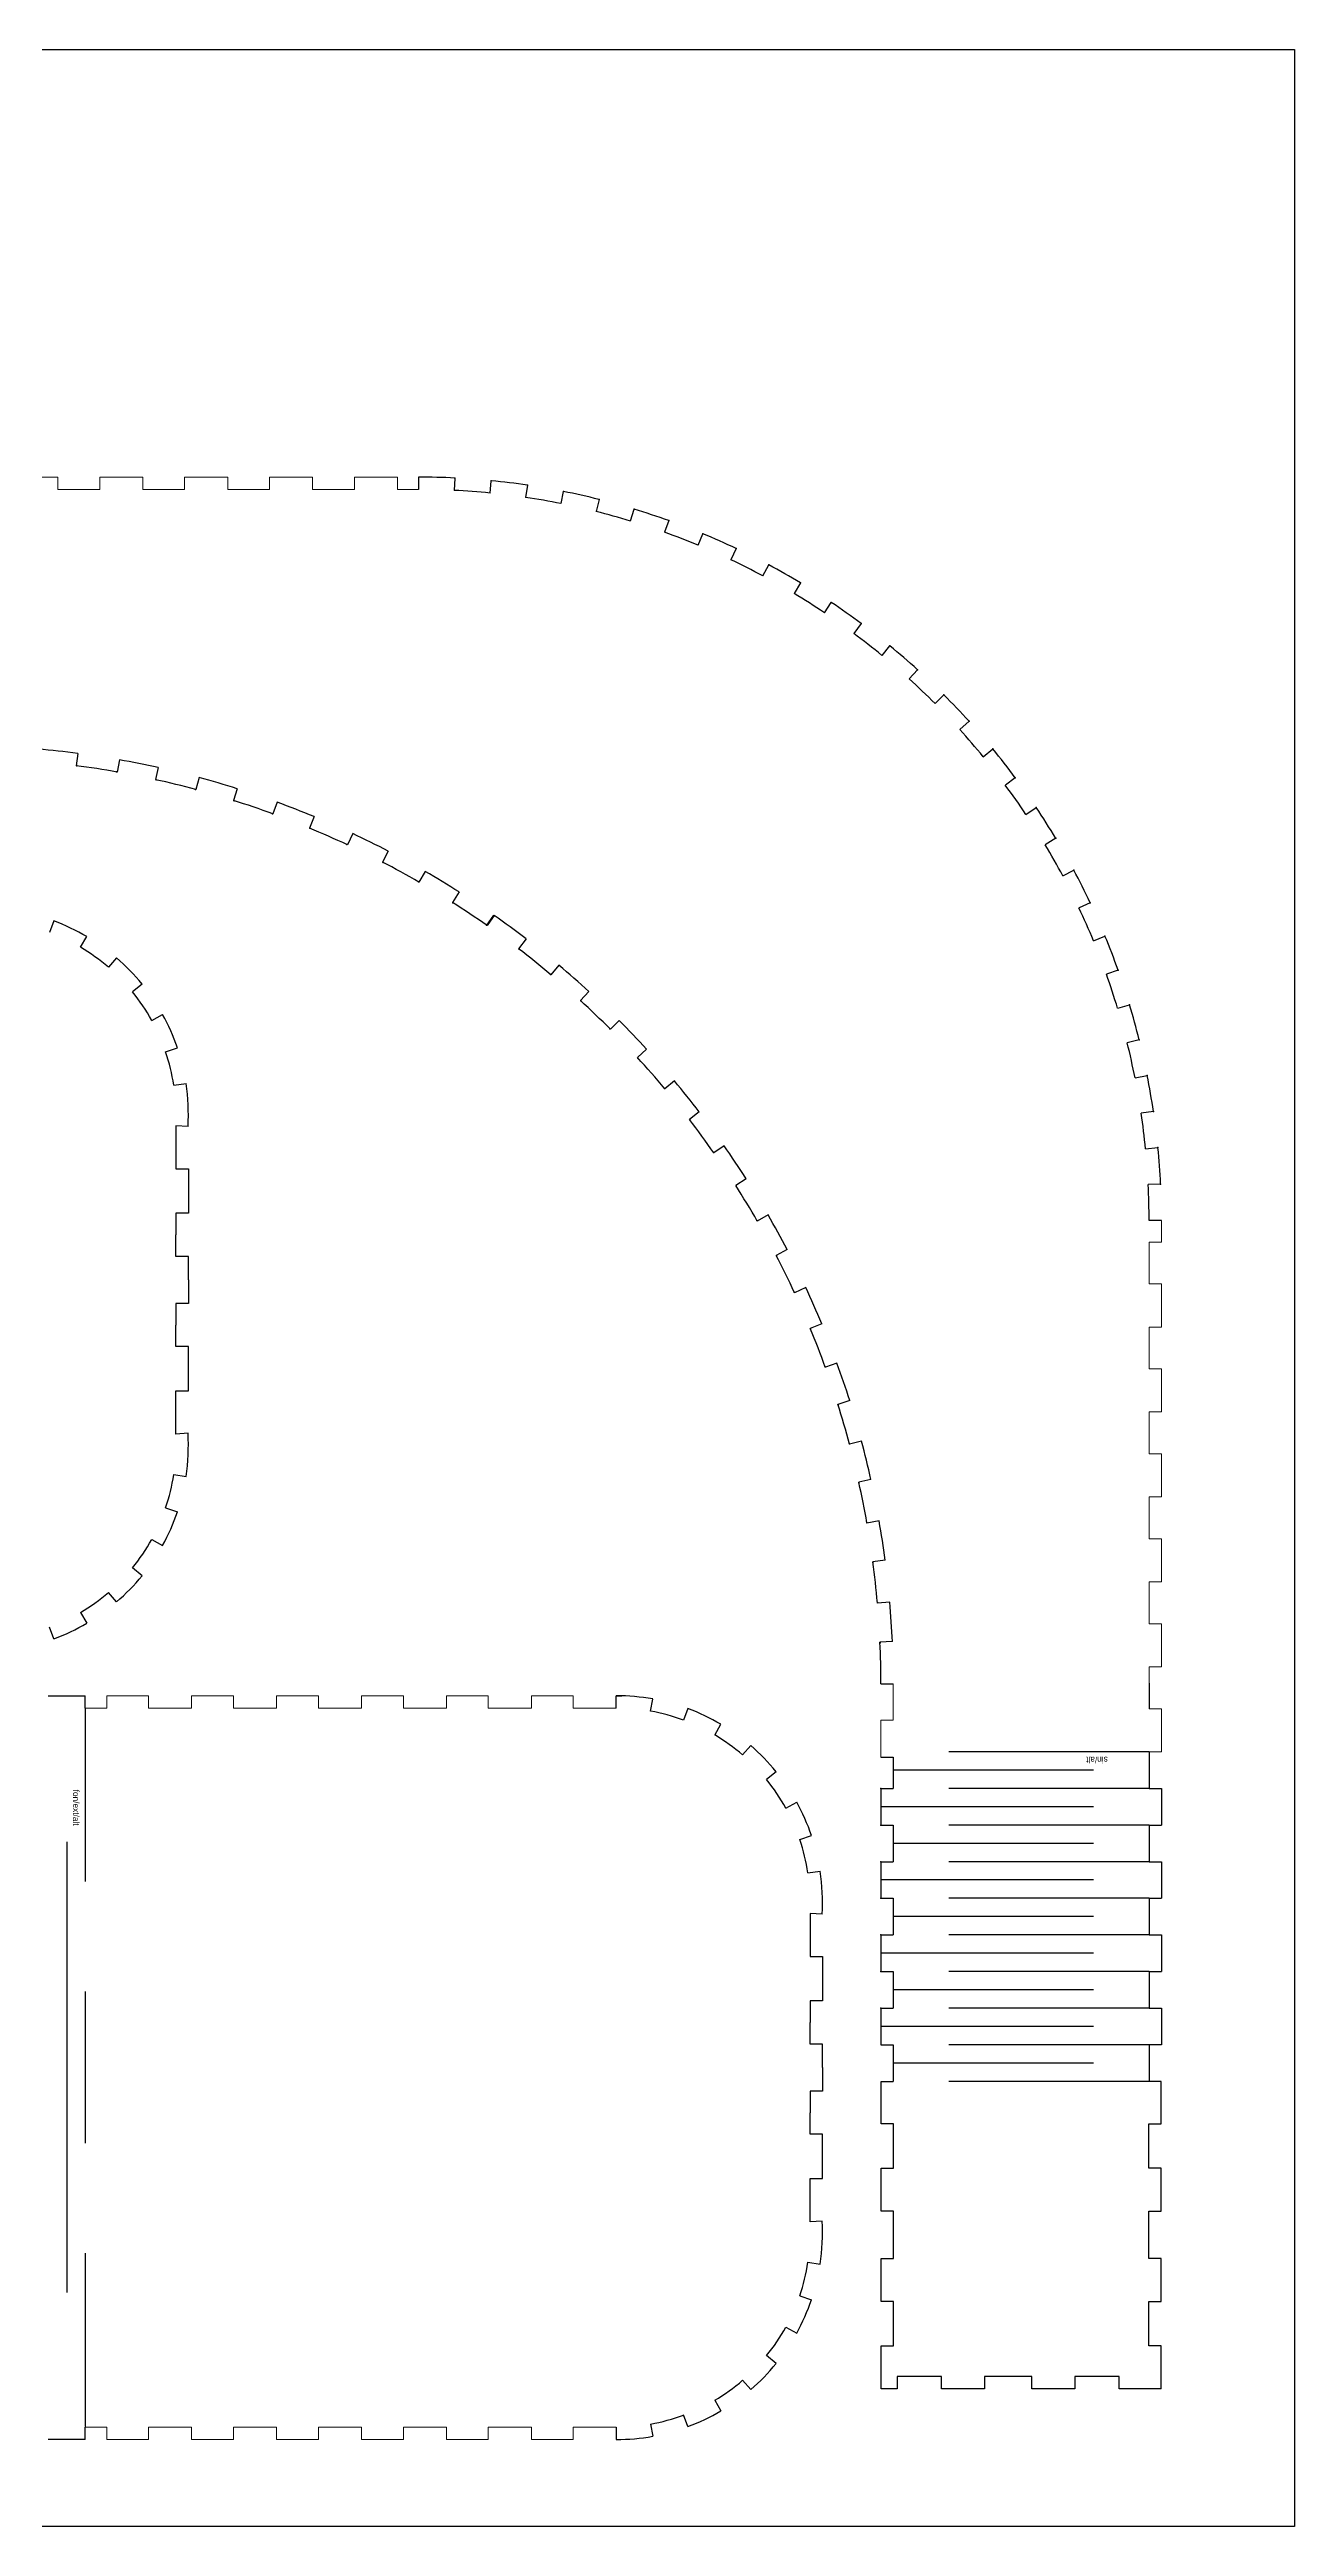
# Model space of a CAD drawing. Header units: millimetres. Extents: x -828 to 5071, y 1205 to 5492.
# Drawn here: x 4770 to 5071, y 3828 to 4428 of the extents above; entities that cross this region are included whole.
import ezdxf

# ---------------------------------------------------------------- set-up
doc = ezdxf.new("R2010")
doc.units = ezdxf.units.MM
doc.layers.get('0').update_dxf_attribs({"true_color": 0xe7f0ff})
doc.layers.add('Layer 1', color=7, linetype='Continuous')

msp = doc.modelspace()

# ---------------------------------------------------------------- linework, layer by layer
at = {"color": 5}
for p, q in [((4171.4, 4427.7), (5071.4, 4427.7)), ((5071.4, 4427.7), (5071.4, 3827.7)), ((4859.1, 4324.13), (4859.1, 4321.13)), ((4867.94, 4323.91), (4867.79, 4320.91)), ((4876.46, 4320.27), (4876.75, 4323.26)), ((4885.52, 4322.18), (4885.08, 4319.21)), ((4893.65, 4317.72), (4894.23, 4320.67)), ((4902.86, 4318.73), (4902.13, 4315.82)), ((4910.5, 4313.5), (4911.37, 4316.37)), ((4919.77, 4313.6), (4918.76, 4310.78)), ((4926.87, 4307.65), (4928.01, 4310.42)), ((4936.09, 4306.84), (4934.81, 4304.13)), ((4942.57, 4300.22), (4943.99, 4302.86)), ((4951.68, 4298.51), (4950.14, 4295.93)), ((4957.48, 4291.28), (4959.15, 4293.78)), ((4966.37, 4288.69), (4964.58, 4286.28)), ((4971.44, 4280.93), (4973.34, 4283.25)), ((4980.03, 4277.48), (4978.02, 4275.26)), ((4984.31, 4269.26), (4986.43, 4271.38)), ((4992.53, 4264.98), (4990.31, 4262.97)), ((4776.53, 4257.2), (4776.14, 4254.22)), ((4786.62, 4255.64), (4786.1, 4252.69)), ((4995.98, 4256.39), (4998.3, 4258.29)), ((4796.05, 4253.77), (4795.4, 4250.84)), ((4805.96, 4251.34), (4805.19, 4248.45)), ((4815.19, 4248.65), (4814.29, 4245.79)), ((5003.74, 4251.32), (5001.33, 4249.53)), ((4824.86, 4245.37), (4823.83, 4242.55)), ((5006.33, 4242.43), (5008.83, 4244.1)), ((4833.82, 4241.89), (4832.67, 4239.12)), ((4843.16, 4237.78), (4841.89, 4235.06)), ((5013.56, 4236.63), (5010.98, 4235.09)), ((4851.78, 4233.53), (4850.39, 4230.87)), ((4860.73, 4228.62), (4859.23, 4226.02)), ((5015.27, 4227.52), (5017.91, 4228.94)), ((4868.95, 4223.63), (4867.34, 4221.1)), ((4877.31, 4218.04), (4875.59, 4215.59)), ((5021.89, 4221.04), (5019.18, 4219.76)), ((4770.73, 4216.63), (4769.69, 4213.81)), ((4777.21, 4210.24), (4778.74, 4212.82)), ((4877.44, 4217.96), (4875.72, 4215.5)), ((4885.19, 4212.27), (4883.36, 4209.89)), ((5022.7, 4211.82), (5025.47, 4212.96)), ((4785.94, 4207.67), (4783.98, 4205.39)), ((4792.12, 4201.32), (4789.79, 4199.43)), ((4893.15, 4205.88), (4891.22, 4203.59)), ((5028.65, 4204.72), (5025.83, 4203.71)), ((4900.37, 4199.55), (4898.35, 4197.34)), ((5028.55, 4195.45), (5031.42, 4196.32)), ((4794.46, 4192.53), (4797.08, 4193.98)), ((4907.75, 4192.49), (4905.63, 4190.37)), ((4797.83, 4184.92), (4800.67, 4185.88)), ((4914.4, 4185.55), (4912.18, 4183.52)), ((5033.78, 4187.81), (5030.87, 4187.08)), ((4799.81, 4176.83), (4802.77, 4177.28)), ((4921.13, 4177.87), (4918.83, 4175.94)), ((5032.77, 4178.6), (5035.72, 4179.18)), ((4927.14, 4170.37), (4924.76, 4168.55)), ((5037.23, 4170.47), (5034.26, 4170.03)), ((4800.34, 4167.01), (4800.34, 4156.56)), ((4803.26, 4166.84), (4800.34, 4167.01)), ((4933.18, 4162.14), (4930.72, 4160.42)), ((5035.32, 4161.41), (5038.31, 4161.7)), ((4800.34, 4156.56), (4803.34, 4156.56)), ((4803.34, 4156.56), (4803.34, 4145.81)), ((4938.52, 4154.15), (4935.99, 4152.54)), ((5038.96, 4152.89), (5035.96, 4152.74)), ((4803.34, 4145.81), (4800.34, 4145.81)), ((4800.34, 4145.81), (4800.34, 4140.59)), ((4800.34, 4135.37), (4800.34, 4140.59)), ((4943.82, 4145.42), (4941.22, 4143.92)), ((5039.18, 4144.05), (5036.18, 4144.05)), ((4803.34, 4135.37), (4800.34, 4135.37)), ((4803.34, 4129.67), (4803.34, 4135.37)), ((4948.44, 4137), (4945.78, 4135.61)), ((4803.34, 4129.67), (4803.34, 4123.97)), ((4803.34, 4123.97), (4800.34, 4123.97)), ((4800.34, 4123.97), (4800.34, 4118.74)), ((4952.95, 4127.84), (4950.23, 4126.57)), ((4800.34, 4113.52), (4800.34, 4118.74)), ((4956.82, 4119.04), (4954.05, 4117.89)), ((4803.34, 4113.52), (4800.34, 4113.52)), ((4803.34, 4102.77), (4803.34, 4113.52)), ((4960.52, 4109.53), (4957.71, 4108.5)), ((4800.34, 4092.32), (4800.34, 4102.77)), ((4800.34, 4102.77), (4803.34, 4102.77)), ((4963.61, 4100.43), (4960.75, 4099.52)), ((4803.26, 4092.5), (4800.34, 4092.32)), ((4966.47, 4090.62), (4963.57, 4089.85)), ((4799.81, 4082.51), (4802.77, 4082.05)), ((4968.75, 4081.29), (4965.83, 4080.64)), ((4797.83, 4074.42), (4800.67, 4073.45)), ((4970.75, 4071.28), (4967.79, 4070.76)), ((4794.46, 4066.8), (4797.08, 4065.35)), ((4792.12, 4058.01), (4789.79, 4059.91)), ((4972.21, 4061.78), (4969.23, 4061.39)), ((4785.94, 4051.67), (4783.98, 4053.94)), ((4973.32, 4051.63), (4970.33, 4051.37)), ((4770.73, 4042.71), (4769.69, 4045.52)), ((4777.21, 4049.09), (4778.74, 4046.51)), ((4973.95, 4042.04), (4970.95, 4041.91)), ((4769.35, 4028.93), (4778.34, 4028.93)), ((4778.34, 4025.93), (4778.34, 4028.93)), ((4907.04, 4025.93), (4907.04, 4028.93)), ((4907.04, 4025.93), (4907.04, 4028.93)), ((4907.04, 4028.93), (4908.36, 4028.93)), ((4915.34, 4025.19), (4915.87, 4028.14)), ((4971.17, 4031.83), (4974.17, 4031.83)), ((5036.18, 4031.98), (5036.18, 4025.79)), ((4924.41, 4025.81), (4923.37, 4023)), ((4930.89, 4019.42), (4932.41, 4022.01)), ((4939.62, 4016.85), (4937.66, 4014.58)), ((4974.17, 4014.03), (4974.17, 4006.48)), ((5036.18, 4015.35), (4987.63, 4015.35)), ((5036.18, 4015.35), (5036.18, 4014.03)), ((5036.18, 4015.35), (5036.18, 4006.48)), ((5036.18, 4014.03), (5036.18, 4014.03)), ((4945.8, 4010.51), (4943.47, 4008.61)), ((5022.71, 4010.92), (4974.17, 4010.92)), ((4948.13, 4001.71), (4950.76, 4003.17)), ((4971.17, 4006.48), (4971.17, 3997.61)), ((4971.17, 4006.48), (4974.17, 4006.48)), ((5022.71, 4002.05), (4971.17, 4002.05)), ((5036.18, 4006.48), (4987.63, 4006.48)), ((5036.18, 4006.48), (5039.18, 4006.48)), ((5039.18, 4006.48), (5039.18, 3997.61)), ((4971.17, 3997.61), (4974.17, 3997.61)), ((4974.17, 3997.61), (4974.17, 3988.74)), ((5036.18, 3997.61), (4987.63, 3997.61)), ((5036.18, 3997.61), (5036.18, 3988.74)), ((5036.18, 3997.61), (5039.18, 3997.61)), ((4773.92, 3993.52), (4773.92, 3884.34)), ((4951.51, 3994.1), (4954.35, 3995.07)), ((5022.71, 3993.18), (4974.17, 3993.18)), ((4953.48, 3986.01), (4956.45, 3986.46)), ((4971.17, 3988.74), (4971.17, 3979.87)), ((4971.17, 3988.74), (4974.17, 3988.74)), ((5022.71, 3984.31), (4971.17, 3984.31)), ((5036.18, 3988.74), (4987.63, 3988.74)), ((5036.18, 3988.74), (5039.18, 3988.74)), ((5039.18, 3988.74), (5039.18, 3979.87)), ((4971.17, 3979.87), (4974.17, 3979.87)), ((4974.17, 3979.87), (4974.17, 3971)), ((5036.18, 3979.87), (4987.63, 3979.87)), ((5036.18, 3979.87), (5036.18, 3971)), ((5036.18, 3979.87), (5039.18, 3979.87)), ((4954.02, 3976.19), (4954.02, 3965.75)), ((4956.93, 3976.02), (4954.02, 3976.19)), ((5022.72, 3975.44), (4974.17, 3975.44)), ((4971.17, 3971), (4971.17, 3962.13)), ((4971.17, 3971), (4974.17, 3971)), ((5022.71, 3966.57), (4971.17, 3966.57)), ((5036.18, 3971), (4987.63, 3971)), ((5036.18, 3971), (5039.18, 3971)), ((5039.18, 3971), (5039.18, 3962.13)), ((4954.02, 3965.75), (4957.02, 3965.75)), ((4957.02, 3965.75), (4957.02, 3955)), ((4971.17, 3962.13), (4974.17, 3962.13)), ((4974.17, 3962.13), (4974.17, 3953.26)), ((5036.18, 3962.13), (4987.63, 3962.13)), ((5036.18, 3962.13), (5036.18, 3953.26)), ((5036.18, 3962.13), (5039.18, 3962.13)), ((4957.02, 3955), (4954.02, 3955)), ((4954.02, 3955), (4954.02, 3949.77)), ((5022.72, 3957.7), (4974.17, 3957.7)), ((4954.02, 3944.55), (4954.02, 3949.77)), ((4971.17, 3953.26), (4971.17, 3944.39)), ((4971.17, 3953.26), (4974.17, 3953.26)), ((5022.71, 3948.83), (4971.17, 3948.83)), ((5036.18, 3953.26), (4987.63, 3953.26)), ((5036.18, 3953.26), (5039.18, 3953.26)), ((5039.18, 3953.26), (5039.18, 3944.39)), ((4957.02, 3944.55), (4954.02, 3944.55)), ((4957.02, 3938.85), (4957.02, 3944.55)), ((4974.17, 3944.39), (4974.17, 3935.52)), ((5036.18, 3944.39), (4987.63, 3944.39)), ((5036.18, 3944.39), (5036.18, 3935.52)), ((4957.02, 3938.85), (4957.02, 3933.15)), ((5022.72, 3939.96), (4974.17, 3939.96)), ((4957.02, 3933.15), (4954.02, 3933.15)), ((4954.02, 3933.15), (4954.02, 3927.93)), ((4971.26, 3925.24), (4971.26, 3935.52)), ((4971.26, 3935.52), (4974.17, 3935.52)), ((5036.18, 3935.52), (4987.63, 3935.52)), ((5039.09, 3935.52), (5036.18, 3935.52)), ((5039.09, 3925.24), (5039.09, 3935.52)), ((4954.02, 3922.7), (4954.02, 3927.93)), ((4974.26, 3925.24), (4971.26, 3925.24)), ((4974.26, 3914.5), (4974.26, 3925.24)), ((5036.09, 3914.5), (5036.09, 3925.24)), ((5036.09, 3925.24), (5039.09, 3925.24)), ((4957.02, 3922.7), (4954.02, 3922.7)), ((4957.02, 3911.96), (4957.02, 3922.7)), ((4971.26, 3904.05), (4971.26, 3914.5)), ((4971.26, 3914.5), (4974.26, 3914.5)), ((5039.09, 3914.5), (5036.09, 3914.5)), ((5039.09, 3904.05), (5039.09, 3914.5)), ((4954.02, 3901.51), (4954.02, 3911.96)), ((4954.02, 3911.96), (4957.02, 3911.96)), ((4956.93, 3901.68), (4954.02, 3901.51)), ((4974.26, 3904.05), (4971.26, 3904.05)), ((4974.26, 3892.65), (4974.26, 3904.05)), ((5036.09, 3892.65), (5036.09, 3904.05)), ((5036.09, 3904.05), (5039.09, 3904.05)), ((4953.48, 3891.69), (4956.45, 3891.24)), ((4971.26, 3882.2), (4971.26, 3892.65)), ((4971.26, 3892.65), (4974.26, 3892.65)), ((5039.09, 3892.65), (5036.09, 3892.65)), ((5039.09, 3882.2), (5039.09, 3892.65)), ((4951.51, 3883.6), (4954.35, 3882.63)), ((4974.26, 3882.2), (4971.26, 3882.2)), ((4974.26, 3871.46), (4974.26, 3882.2)), ((5036.09, 3871.46), (5036.09, 3882.2)), ((5036.09, 3882.2), (5039.09, 3882.2)), ((4948.13, 3875.99), (4950.76, 3874.54)), ((4971.26, 3871.46), (4974.26, 3871.46)), ((4971.26, 3861.01), (4971.26, 3871.46)), ((5039.09, 3871.46), (5036.09, 3871.46)), ((5039.09, 3861.01), (5039.09, 3871.46)), ((4945.8, 3867.2), (4943.47, 3869.09)), ((4930.89, 3858.28), (4932.41, 3855.7)), ((4939.62, 3860.85), (4937.66, 3863.13)), ((4975.11, 3861.01), (4971.26, 3861.01)), ((4915.34, 3852.51), (4915.87, 3849.56)), ((4924.41, 3851.89), (4923.37, 3854.71)), ((4778.34, 3848.78), (4769.35, 3848.78)), ((4778.34, 3848.78), (4778.34, 3851.78)), ((4907.04, 3851.78), (4907.04, 3848.78)), ((5071.4, 3827.7), (4171.4, 3827.7))]:
    msp.add_line(p, q, dxfattribs=at)
for points in [[(4778.34, 4025.93), (4778.34, 3983.93)], [(4971.17, 4014.03), (4974.17, 4014.03)], [(4778.34, 3957.3), (4778.34, 3920.55)], [(4971.17, 3944.39), (4974.17, 3944.39)], [(5039.18, 3944.39), (5036.18, 3944.39)], [(4778.34, 3893.93), (4778.34, 3851.93)], [(5039.09, 3861.01), (5028.9, 3861.01), (5028.9, 3864.01), (5018.15, 3864.01), (5018.15, 3861.01), (5007.71, 3861.01), (5007.71, 3864.01), (4996.31, 3864.01), (4996.31, 3861.01), (4985.86, 3861.01), (4985.86, 3864.01), (4975.11, 3864.01), (4975.11, 3861.01)]]:
    msp.add_lwpolyline(points, dxfattribs=at)
for centre, radius, start, end in [((4859.1, 4144.05), 180.07, 87.1875, 90), ((4859.1, 4144.05), 177.07, 84.375, 87.1875), ((4859.1, 4144.05), 180.07, 81.5625, 84.375), ((4859.1, 4144.05), 180.07, 75.9375, 78.75), ((4859.1, 4144.05), 177.07, 78.7499, 81.5625), ((4859.1, 4144.05), 177.07, 73.12494, 75.93742), ((4859.1, 4144.05), 180.07, 70.3125, 73.125), ((4859.1, 4144.05), 177.07, 67.49997, 70.31245), ((4859.1, 4144.05), 180.07, 64.6875, 67.5), ((4859.1, 4144.05), 177.07, 61.87499, 64.68748), ((4859.1, 4144.05), 180.07, 59.0625, 61.875), ((4859.1, 4144.05), 177.07, 56.25, 59.06249), ((4859.1, 4144.05), 180.07, 53.4375, 56.25), ((4859.1, 4144.05), 177.07, 50.625, 53.4375), ((4859.1, 4144.05), 180.07, 47.8125, 50.625), ((4859.1, 4144.05), 177.07, 45, 47.8125), ((4859.1, 4144.05), 180.07, 42.1875, 45), ((4859.1, 4144.05), 177.07, 39.375, 42.1875), ((4747.03, 4031.98), 227.14, 82.53784, 84.96216), ((4747.03, 4031.98), 224.14, 79.96166, 82.53834), ((4747.03, 4031.98), 227.14, 77.53784, 79.96216), ((4859.1, 4144.05), 180.07, 36.5625, 39.375), ((4747.03, 4031.98), 224.14, 74.96166, 77.53834), ((4747.03, 4031.98), 227.14, 72.53784, 74.96216), ((4859.1, 4144.05), 177.07, 33.75, 36.5625), ((4747.03, 4031.98), 224.14, 69.96166, 72.53834), ((4747.03, 4031.98), 227.14, 67.53784, 69.96216), ((4859.1, 4144.05), 180.07, 30.9375, 33.75), ((4747.03, 4031.98), 224.14, 64.96166, 67.53834), ((4747.03, 4031.98), 227.14, 62.53784, 64.96216), ((4747.03, 4031.98), 224.14, 59.96166, 62.53834), ((4859.1, 4144.05), 177.07, 28.125, 30.9375), ((4747.03, 4031.98), 227.14, 57.53784, 59.96216), ((4859.1, 4144.05), 180.07, 25.3125, 28.125), ((4747.03, 4031.98), 224.14, 54.96166, 57.53834), ((4859.08, 4144.04), 177.1, 22.50011, 25.31218), ((4753.36, 4169.76), 49.98, 59.49239, 69.66159), ((4747.03, 4031.98), 227.14, 52.53784, 54.96216), ((4859.1, 4144.05), 180.07, 19.6875, 22.5), ((4753.36, 4169.76), 46.98, 49.32319, 59.49239), ((4753.36, 4169.76), 49.98, 39.15399, 49.32319), ((4747.03, 4031.98), 224.14, 49.96166, 52.53834), ((4747.03, 4031.98), 227.14, 47.53784, 49.96216), ((4859.1, 4144.05), 177.07, 16.875, 19.6875), ((4753.36, 4169.76), 46.98, 28.98478, 39.15399), ((4747.03, 4031.98), 224.14, 44.96166, 47.53834), ((4859.1, 4144.05), 180.07, 14.0625, 16.875), ((4753.36, 4169.76), 49.98, 18.81558, 28.98478), ((4747.03, 4031.98), 227.14, 42.53784, 44.96216), ((4753.36, 4169.76), 46.98, 8.64638, 18.81558), ((4747.03, 4031.98), 224.14, 39.96166, 42.53834), ((4859.1, 4144.05), 177.07, 11.25, 14.0625), ((4753.36, 4169.76), 49.98, 356.64033, 8.64638), ((4747.03, 4031.98), 227.14, 37.53784, 39.96216), ((4859.1, 4144.05), 180.07, 8.4375, 11.25), ((4859.1, 4144.05), 177.07, 5.625, 8.4375), ((4747.03, 4031.98), 224.14, 34.96166, 37.53834), ((4747.03, 4031.98), 227.14, 32.53784, 34.96216), ((4859.1, 4144.05), 180.07, 2.8125, 5.625), ((4747.03, 4031.98), 224.14, 29.96166, 32.53834), ((4859.1, 4144.05), 177.07, 0, 2.8125), ((4747.03, 4031.98), 227.14, 27.53784, 29.96216), ((4747.03, 4031.98), 224.14, 24.96166, 27.53834), ((4747.03, 4031.98), 227.14, 22.53784, 24.96216), ((4747.03, 4031.98), 224.14, 19.96166, 22.53834), ((4747.03, 4031.98), 227.14, 17.53784, 19.96216), ((4747.03, 4031.98), 224.14, 14.96166, 17.53834), ((4753.36, 4089.57), 49.98, 351.35362, 3.35967), ((4747.03, 4031.98), 227.14, 12.53784, 14.96216), ((4753.36, 4089.57), 46.98, 341.18442, 351.35362), ((4747.03, 4031.98), 224.14, 9.96166, 12.53834), ((4753.36, 4089.57), 49.98, 331.01522, 341.18442), ((4747.03, 4031.98), 227.14, 7.53784, 9.96216), ((4753.36, 4089.57), 46.98, 320.84601, 331.01522), ((4753.36, 4089.57), 49.98, 310.67681, 320.84601), ((4747.03, 4031.98), 224.14, 4.96166, 7.53834), ((4753.36, 4089.57), 46.98, 300.50761, 310.67681), ((4747.03, 4031.98), 227.14, 2.53784, 4.96216), ((4753.36, 4089.57), 49.98, 290.33841, 300.50761), ((4747.03, 4031.98), 224.14, 359.96166, 2.53834), ((4907.04, 3978.95), 49.98, 79.8308, 90), ((4907.04, 3978.95), 46.98, 69.66159, 79.8308), ((4907.04, 3978.95), 49.98, 59.49239, 69.66159), ((4907.04, 3978.95), 46.98, 49.32319, 59.49239), ((4907.04, 3978.95), 49.98, 39.15399, 49.32319), ((4907.04, 3978.95), 46.98, 28.98478, 39.15399), ((4907.04, 3978.95), 49.98, 18.81558, 28.98478), ((4907.04, 3978.95), 46.98, 8.64638, 18.81558), ((4907.04, 3978.95), 49.98, 356.64033, 8.64638), ((4907.04, 3898.75), 49.98, 351.35362, 3.35967), ((4907.04, 3898.75), 46.98, 341.18442, 351.35362), ((4907.04, 3898.75), 49.98, 331.01522, 341.18442), ((4907.04, 3898.75), 46.98, 320.84601, 331.01522), ((4907.04, 3898.75), 49.98, 310.67681, 320.84601), ((4907.04, 3898.75), 46.98, 300.50761, 310.67681), ((4907.04, 3898.75), 46.98, 280.1692, 290.33841), ((4907.04, 3898.75), 49.98, 290.33841, 300.50761), ((4907.04, 3898.75), 49.98, 270, 280.1692)]:
    msp.add_arc(centre, radius, start, end, dxfattribs=at)
for p in [(4867.94, 4323.91), (4876.75, 4323.26), (4885.52, 4322.18), (4894.23, 4320.67), (4902.86, 4318.73), (4911.37, 4316.37), (4919.77, 4313.6), (4928.01, 4310.42), (4936.09, 4306.84), (4943.99, 4302.86), (4951.68, 4298.51), (4959.15, 4293.78), (4966.37, 4288.69), (4973.34, 4283.25), (4980.03, 4277.48), (4986.43, 4271.38), (4992.53, 4264.98), (4776.29, 4254.2), (4998.3, 4258.29), (4785.95, 4252.72), (4795.54, 4250.81), (4805.04, 4248.48), (5003.74, 4251.32), (4814.43, 4245.75), (4823.69, 4242.6), (5008.83, 4244.1), (4832.81, 4239.06), (5013.56, 4236.63), (4841.76, 4235.12), (4850.53, 4230.8), (4859.1, 4226.09), (5017.91, 4228.94), (4867.46, 4221.02), (5021.89, 4221.04), (4875.59, 4215.59), (5025.47, 4212.96), (4883.48, 4209.8), (4891.11, 4203.68), (5028.65, 4204.72), (4898.46, 4197.23), (5031.42, 4196.32), (4905.52, 4190.47), (4912.28, 4183.41), (5033.78, 4187.81), (4918.73, 4176.06), (5035.72, 4179.18), (5037.23, 4170.47), (4924.85, 4168.43), (4930.64, 4160.54), (5038.31, 4161.7), (4936.07, 4152.41), (5038.96, 4152.89), (4941.14, 4144.05), (4945.85, 4135.48), (4950.17, 4126.71), (4954.11, 4117.76), (4957.65, 4108.64), (4960.8, 4099.38), (4963.53, 4089.99), (4965.86, 4080.49), (4967.77, 4070.9), (4969.25, 4061.24), (4970.32, 4051.52), (4970.96, 4041.76), (4971.17, 4006.48), (4971.17, 3997.61), (4971.17, 3988.74), (4971.17, 3979.87), (4971.17, 3971), (4971.17, 3962.13), (4971.17, 3953.26)]:
    msp.add_point(p, dxfattribs=at)
at = {"layer": 'Layer 1', "color": 5, "lineweight": 5}
for p, q in [((4761.27, 4324.13), (4771.71, 4324.13)), ((4761.27, 4324.13), (4771.71, 4324.13)), ((4771.71, 4324.13), (4771.71, 4321.13)), ((4771.71, 4324.13), (4771.71, 4321.13)), ((4771.71, 4321.13), (4781.85, 4321.13)), ((4771.71, 4321.13), (4781.85, 4321.13)), ((4781.85, 4321.13), (4781.85, 4324.13)), ((4781.85, 4324.13), (4792.29, 4324.13)), ((4781.85, 4321.13), (4781.85, 4324.13)), ((4781.85, 4324.13), (4792.29, 4324.13)), ((4792.29, 4324.13), (4792.29, 4321.13)), ((4792.29, 4324.13), (4792.29, 4321.13)), ((4792.29, 4321.13), (4802.43, 4321.13)), ((4792.29, 4321.13), (4802.43, 4321.13)), ((4802.43, 4321.13), (4802.43, 4324.13)), ((4802.43, 4324.13), (4812.87, 4324.13)), ((4802.43, 4321.13), (4802.43, 4324.13)), ((4802.43, 4324.13), (4812.87, 4324.13)), ((4812.87, 4324.13), (4812.87, 4321.13)), ((4812.87, 4324.13), (4812.87, 4321.13)), ((4812.87, 4321.13), (4823.01, 4321.13)), ((4812.87, 4321.13), (4823.01, 4321.13)), ((4823.01, 4321.13), (4823.01, 4324.13)), ((4823.01, 4324.13), (4833.45, 4324.13)), ((4823.01, 4321.13), (4823.01, 4324.13)), ((4823.01, 4324.13), (4833.45, 4324.13)), ((4833.45, 4324.13), (4833.45, 4321.13)), ((4833.45, 4324.13), (4833.45, 4321.13)), ((4833.45, 4321.13), (4843.59, 4321.13)), ((4833.45, 4321.13), (4843.59, 4321.13)), ((4843.59, 4321.13), (4843.59, 4324.13)), ((4843.59, 4324.13), (4854.03, 4324.13)), ((4843.59, 4321.13), (4843.59, 4324.13)), ((4843.59, 4324.13), (4854.03, 4324.13)), ((4854.03, 4324.13), (4854.03, 4321.13)), ((4854.03, 4324.13), (4854.03, 4321.13)), ((4854.03, 4321.13), (4859.1, 4321.13)), ((4854.03, 4321.13), (4859.1, 4321.13)), ((5039.18, 4144.05), (5039.18, 4138.83)), ((5039.18, 4138.83), (5036.18, 4138.83)), ((5036.18, 4138.83), (5036.18, 4128.69)), ((5036.18, 4128.69), (5039.18, 4128.69)), ((5039.18, 4128.69), (5039.18, 4118.25)), ((5039.18, 4118.25), (5036.18, 4118.25)), ((5036.18, 4118.25), (5036.18, 4108.11)), ((5036.18, 4108.11), (5039.18, 4108.11)), ((5039.18, 4108.11), (5039.18, 4097.67)), ((5039.18, 4097.67), (5036.18, 4097.67)), ((5036.18, 4097.67), (5036.18, 4087.53)), ((5036.18, 4087.53), (5039.18, 4087.53)), ((5039.18, 4087.53), (5039.18, 4077.09)), ((5039.18, 4077.09), (5036.18, 4077.09)), ((5036.18, 4077.09), (5036.18, 4066.95)), ((5036.18, 4066.95), (5039.18, 4066.95)), ((5039.18, 4066.95), (5039.18, 4056.51)), ((5039.18, 4056.51), (5036.18, 4056.51)), ((5036.18, 4056.51), (5036.18, 4046.37)), ((5036.18, 4046.37), (5039.18, 4046.37)), ((5039.18, 4046.37), (5039.18, 4035.93)), ((5039.18, 4035.93), (5036.18, 4035.93)), ((5036.18, 4035.93), (5036.18, 4025.79)), ((4783.56, 4025.93), (4783.56, 4028.93)), ((4783.56, 4028.93), (4793.7, 4028.93)), ((4793.7, 4028.93), (4793.7, 4025.93)), ((4804.14, 4025.93), (4804.14, 4028.93)), ((4804.14, 4028.93), (4814.28, 4028.93)), ((4814.28, 4028.93), (4814.28, 4025.93)), ((4824.72, 4025.93), (4824.72, 4028.93)), ((4824.72, 4028.93), (4834.86, 4028.93)), ((4834.86, 4028.93), (4834.86, 4025.93)), ((4845.3, 4025.93), (4845.3, 4028.93)), ((4845.3, 4028.93), (4855.44, 4028.93)), ((4855.44, 4028.93), (4855.44, 4025.93)), ((4865.88, 4025.93), (4865.88, 4028.93)), ((4865.88, 4028.93), (4876.02, 4028.93)), ((4876.02, 4028.93), (4876.02, 4025.93)), ((4886.46, 4025.93), (4886.46, 4028.93)), ((4886.46, 4028.93), (4896.6, 4028.93)), ((4896.6, 4028.93), (4896.6, 4025.93)), ((4974.17, 4031.83), (4974.17, 4023)), ((4778.34, 4025.93), (4783.56, 4025.93)), ((4793.7, 4025.93), (4804.14, 4025.93)), ((4814.28, 4025.93), (4824.72, 4025.93)), ((4834.86, 4025.93), (4845.3, 4025.93)), ((4855.44, 4025.93), (4865.88, 4025.93)), ((4876.02, 4025.93), (4886.46, 4025.93)), ((4896.6, 4025.93), (4907.04, 4025.93)), ((4971.17, 4023), (4974.17, 4023)), ((4971.17, 4014.03), (4971.17, 4023)), ((5036.18, 4025.79), (5039.18, 4025.79)), ((5039.18, 4025.79), (5039.18, 4015.35)), ((5039.18, 4015.35), (5036.18, 4015.35)), ((4778.34, 3851.78), (4783.56, 3851.78)), ((4783.56, 3851.78), (4783.56, 3848.78)), ((4783.56, 3848.78), (4793.7, 3848.78)), ((4793.7, 3848.78), (4793.7, 3851.78)), ((4793.7, 3851.78), (4804.14, 3851.78)), ((4804.14, 3851.78), (4804.14, 3848.78)), ((4804.14, 3848.78), (4814.28, 3848.78)), ((4814.28, 3848.78), (4814.28, 3851.78)), ((4814.28, 3851.78), (4824.72, 3851.78)), ((4824.72, 3851.78), (4824.72, 3848.78)), ((4824.72, 3848.78), (4834.86, 3848.78)), ((4834.86, 3848.78), (4834.86, 3851.78)), ((4834.86, 3851.78), (4845.3, 3851.78)), ((4845.3, 3851.78), (4845.3, 3848.78)), ((4845.3, 3848.78), (4855.44, 3848.78)), ((4855.44, 3848.78), (4855.44, 3851.78)), ((4855.44, 3851.78), (4865.88, 3851.78)), ((4865.88, 3851.78), (4865.88, 3848.78)), ((4865.88, 3848.78), (4876.02, 3848.78)), ((4876.02, 3848.78), (4876.02, 3851.78)), ((4876.02, 3851.78), (4886.46, 3851.78)), ((4886.46, 3851.78), (4886.46, 3848.78)), ((4886.46, 3848.78), (4896.6, 3848.78)), ((4896.6, 3848.78), (4896.6, 3851.78)), ((4896.6, 3851.78), (4907.04, 3851.78)), ((4907.04, 3851.78), (4907.04, 3848.78)), ((4907.04, 3848.78), (4908.36, 3848.78))]:
    msp.add_line(p, q, dxfattribs=at)

# ---------------------------------------------------------------- texts
at = {"color": 1}
for s, rotation, p in [('sin/alt', 180, (5026.15, 4014.14)), ('fon/ext/alt', 270, (4775.39, 4006.18))]:
    msp.add_text(s, height=1.5, rotation=rotation, dxfattribs=at).set_placement(p)

doc.saveas('drawing.dxf')
